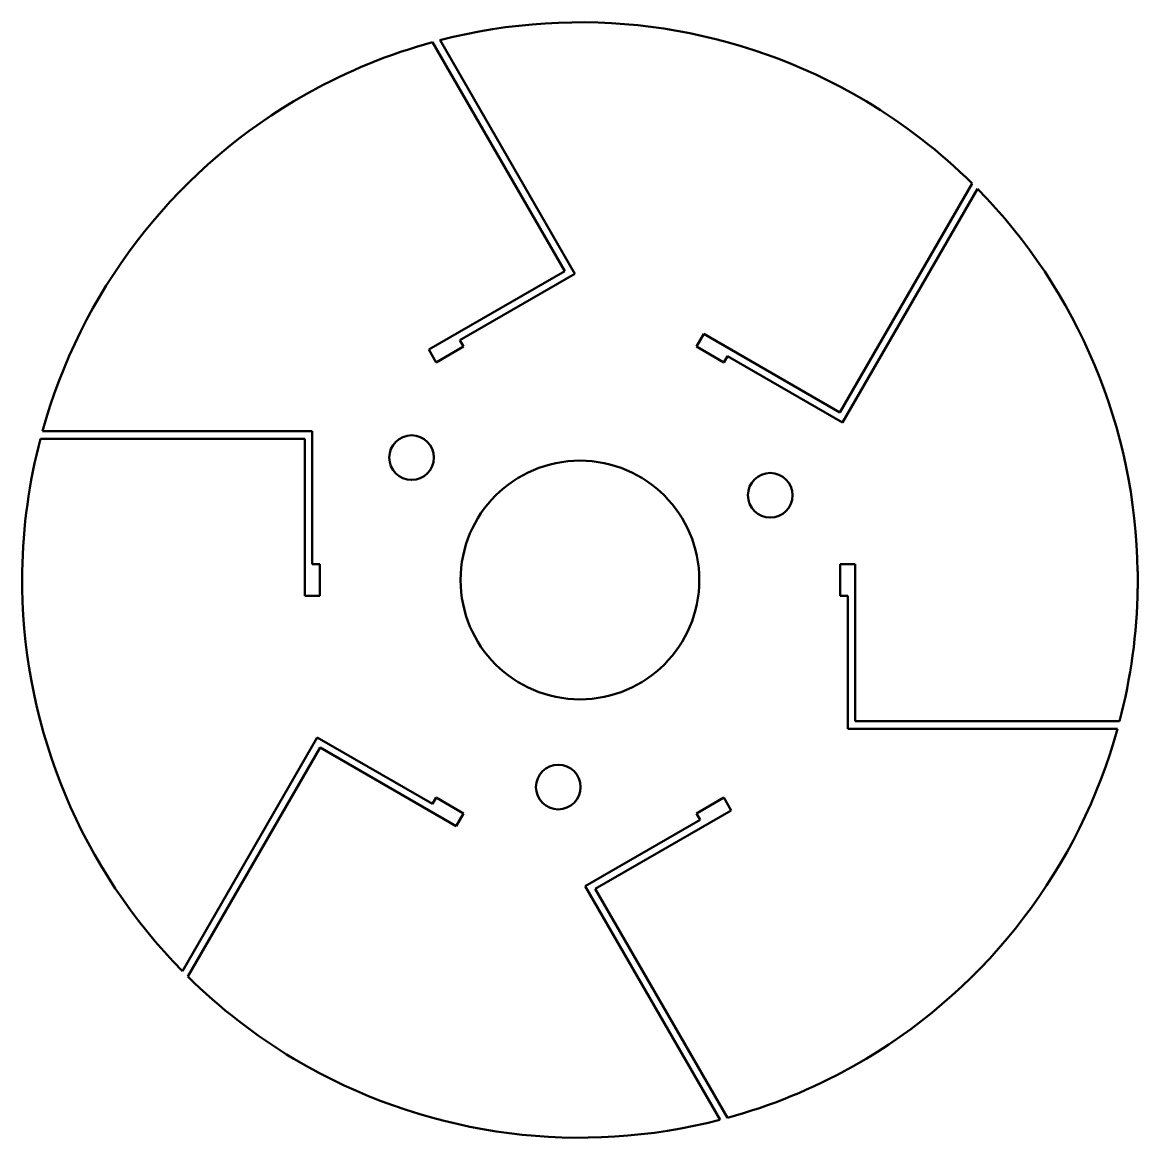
# Model space of a CAD drawing. Header units: millimetres. Extents: x -3 to 147, y -95 to 55.
import ezdxf

# ---------------------------------------------------------------- set-up
doc = ezdxf.new("R2010")
doc.units = ezdxf.units.MM
doc.layers.add('IV_INTERIOR_PROFILES', color=7, linetype='Continuous', lineweight=50)
doc.layers.add('IV_OUTER_PROFILE', color=7, linetype='Continuous', lineweight=50)

msp = doc.modelspace()

# ---------------------------------------------------------------- linework, layer by layer
at = {"layer": 'IV_INTERIOR_PROFILES'}
for centre, radius in [((49.63, -3.54), 3), ((72.28, -20), 16.05), ((97.86, -8.61), 3), ((69.36, -47.85), 3)]:
    msp.add_circle(centre, radius, dxfattribs=at)
at = {"layer": 'IV_OUTER_PROFILE'}
for p, q in [((53.46, 52.6), (71.6, 21.18)), ((70.24, 21.54), (52.46, 52.33)), ((35.77, 45.51), (33.81, 44.38)), ((110.76, 44.38), (108.8, 45.51)), ((107.24, 2.54), (125.02, 33.33)), ((125.75, 32.6), (107.6, 1.18)), ((51.94, 10.98), (70.24, 21.54)), ((71.6, 21.18), (56.13, 12.24)), ((56.13, 12.24), (56.63, 11.38)), ((87.94, 11.38), (88.94, 13.11)), ((88.94, 13.11), (107.24, 2.54)), ((52.94, 9.25), (51.94, 10.98)), ((56.63, 11.38), (52.94, 9.25)), ((91.63, 9.25), (87.94, 11.38)), ((92.13, 10.11), (91.63, 9.25)), ((107.6, 1.18), (92.13, 10.11)), ((0, 0), (36.28, 0)), ((36.28, 0), (36.28, -17.87)), ((35.28, -1), (-0.27, -1)), ((35.28, -22.13), (35.28, -1)), ((36.28, -17.87), (37.28, -17.87)), ((37.28, -17.87), (37.28, -22.13)), ((107.28, -22.13), (107.28, -17.87)), ((107.28, -17.87), (109.28, -17.87)), ((109.28, -17.87), (109.28, -39)), ((-2.71, -18.87), (-2.71, -21.13)), ((147.28, -21.13), (147.28, -18.87)), ((37.28, -22.13), (35.28, -22.13)), ((108.28, -22.13), (107.28, -22.13)), ((108.28, -40), (108.28, -22.13)), ((109.28, -39), (144.84, -39)), ((144.57, -40), (108.28, -40)), ((18.82, -72.6), (36.96, -41.18)), ((36.96, -41.18), (52.44, -50.11)), ((37.33, -42.54), (19.55, -73.33)), ((55.63, -53.11), (37.33, -42.54)), ((52.44, -50.11), (52.94, -49.25)), ((52.94, -49.25), (56.63, -51.38)), ((87.94, -51.38), (91.63, -49.25)), ((91.63, -49.25), (92.63, -50.98)), ((92.63, -50.98), (74.33, -61.54)), ((56.63, -51.38), (55.63, -53.11)), ((72.96, -61.18), (88.44, -52.24)), ((88.44, -52.24), (87.94, -51.38)), ((91.11, -92.6), (72.96, -61.18)), ((74.33, -61.54), (92.11, -92.33)), ((33.81, -84.38), (35.77, -85.51)), ((108.8, -85.51), (110.76, -84.38))]:
    msp.add_line(p, q, dxfattribs=at)
for start, end in [(60.864, 104.534), (105.3252, 119.136), (120.864, 164.534), (45.3252, 59.136), (0.864, 44.534), (165.3252, 179.136), (180.864, 224.534), (345.3252, 359.136), (300.864, 344.534), (225.3252, 239.136), (240.864, 284.534), (285.3252, 299.136)]:
    msp.add_arc((72.28, -20), 75, start, end, dxfattribs=at)

doc.saveas('drawing.dxf')
